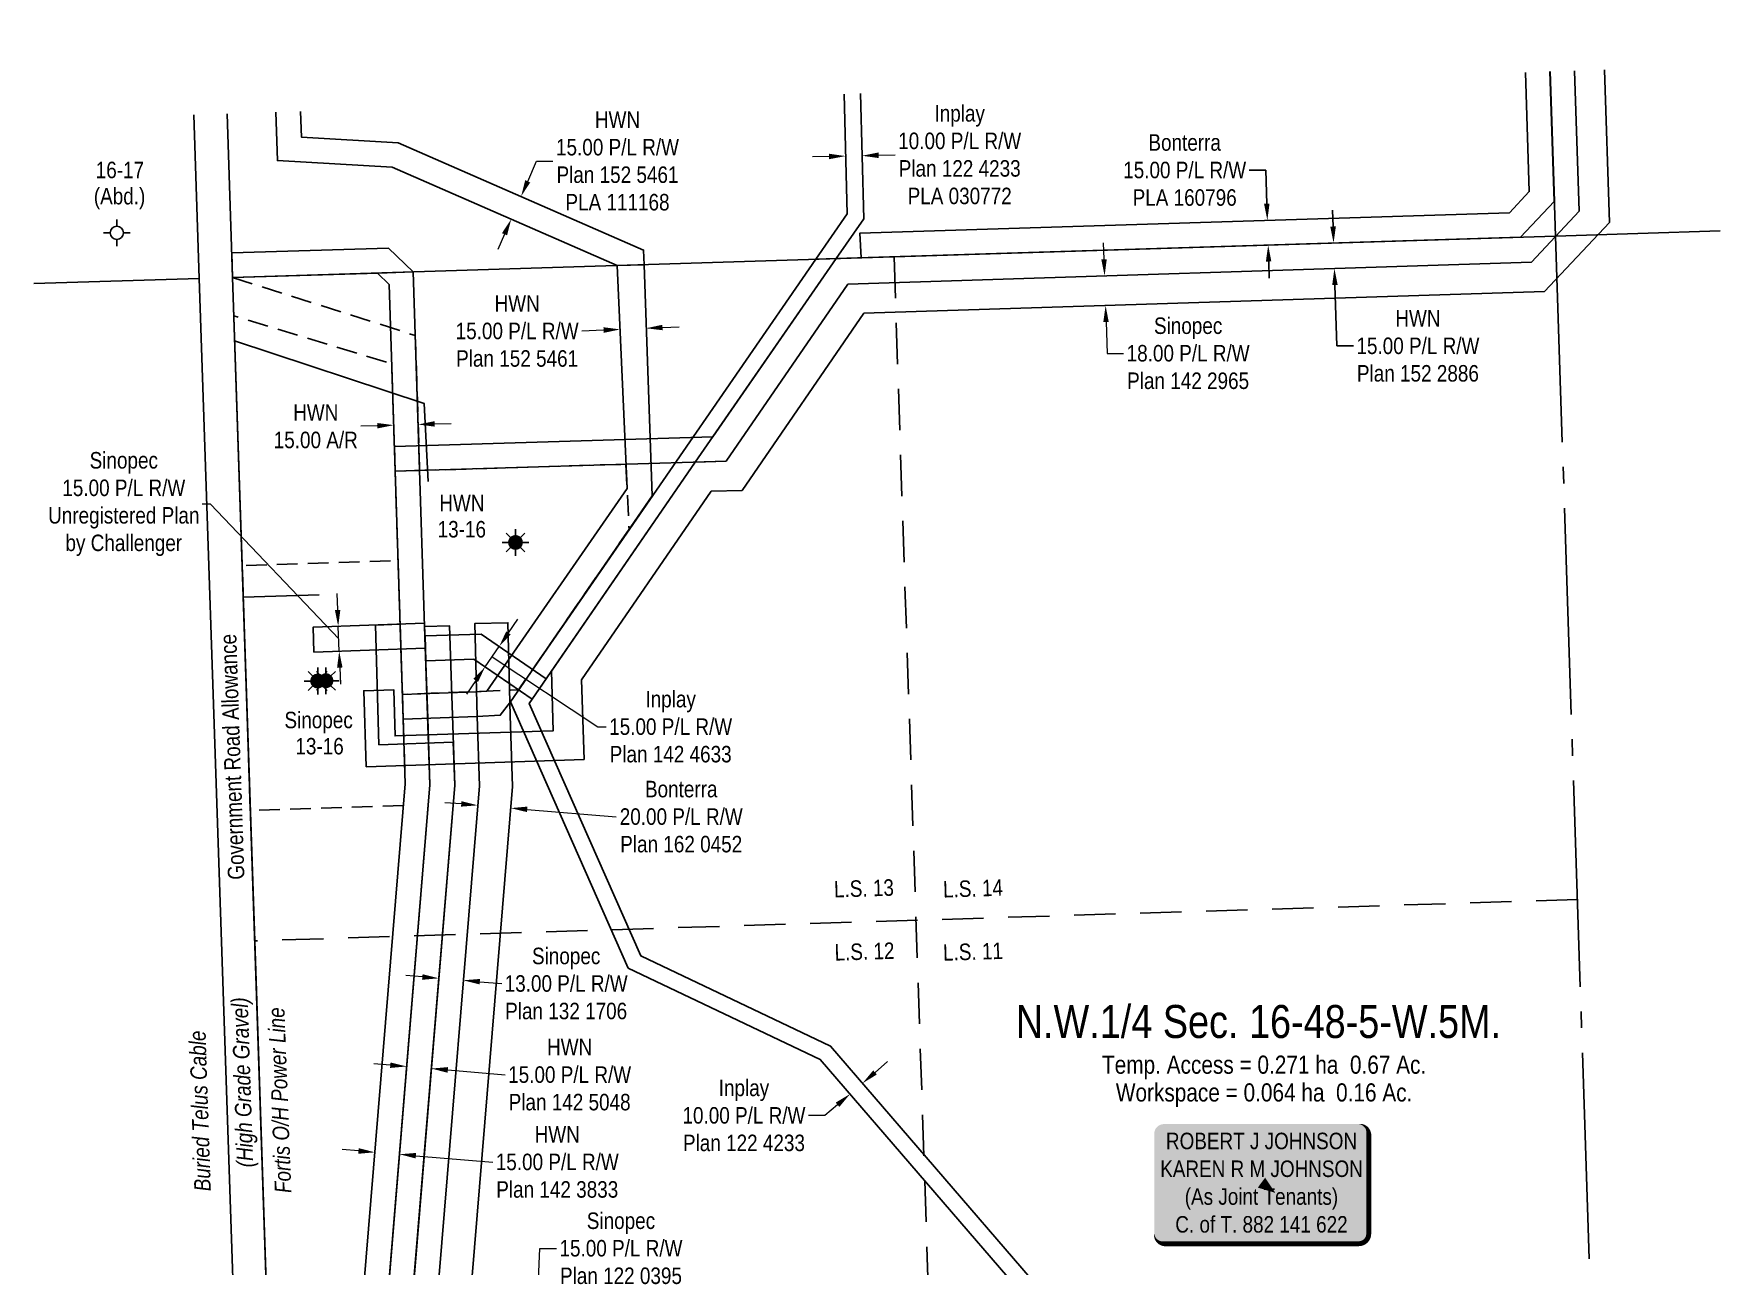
# Model space of a CAD drawing. Extents: x 654756 to 659274, y 5889593 to 5891468.
# Drawn here: x 654756 to 655778, y 5890722 to 5891468 of the extents above; entities that cross this region are included whole.
import ezdxf
from ezdxf.enums import TextEntityAlignment as Align

# ---------------------------------------------------------------- set-up
doc = ezdxf.new("R2010")
doc.units = 0
doc.header["$LTSCALE"] = 5
doc.header["$PDSIZE"] = 0.5
for name, pattern in [('foc-ACCESSROAD', [3.75, 2.5, -1.25]), ('foc-LSD', [8, 5, -3]), ('foc-QUARTERLINE', [33, 25, -3, 2, -3])]:
    doc.linetypes.add(name, pattern=pattern)
doc.layers.get('Defpoints').update_dxf_attribs({"color": 9})
for name, color, linetype in [('AS-POWER', 104, 'foc-POWER'), ('AS-POWER-T', 104, 'Continuous'), ('AS-TELEPHONE-T', 224, 'Continuous'), ('AS-TELUS', 224, 'foc-TEL'), ('C-SYMBOL', 7, 'Continuous'), ('CG-NOTES', 7, 'Continuous'), ('F-AR', 190, 'foc-ACCESSROAD'), ('F-RW', 190, 'Continuous'), ('F-WS', 190, 'foc-ACCESSROAD'), ('F-WS-S', 190, 'Continuous'), ('L-AREAWORK', 5, 'Continuous'), ('L-ROAD-T', 7, 'Continuous'), ('L-SEC', 7, 'Continuous'), ('L-SECQ', 8, 'foc-QUARTERLINE'), ('L-SECTION-LSD', 7, 'foc-LSD')]:
    doc.layers.add(name, color=color, linetype=linetype)
for name, color, linetype, lineweight in [('F-AR-T', 190, 'Continuous', 9), ('F-RW-T', 190, 'Continuous', 9), ('F-WS-T', 190, 'Continuous', 9), ('T-TEXT', 48, 'Continuous', 18)]:
    doc.layers.add(name, color=color, linetype=linetype, lineweight=lineweight)
doc.styles.add('100L', font='ARIALN.TTF', dxfattribs={"height": 11})
doc.styles.add('175L', font='ARIALN.TTF', dxfattribs={"height": 20})
doc.styles.add('80', font='ARIALN.TTF', dxfattribs={"height": 10})
doc.styles.add('80CG', font='ARIALN.TTF', dxfattribs={"height": 10})
doc.styles.add('80L', font='ARIALN.TTF', dxfattribs={"height": 10})
doc.styles.add('80LS', font='ARIALNI.TTF', dxfattribs={"height": 10})
doc.styles.add('foc-LtypeFont', font='ARIALN.TTF', dxfattribs={"height": 7.35})
doc.linetypes.add('foc-POWER', pattern='A,6,-1,["P",foc-LtypeFont,S=0.2,R=0,X=-0.625,Y=-0.75],-1.24,4', length=12.24)
doc.linetypes.add('foc-POWER-NOLINE', pattern='A,0,-4,["P",foc-LtypeFont,S=0.2,R=0,X=-0.625,Y=-0.75],-8.24', length=12.24)
doc.linetypes.add('foc-TEL', pattern='A,2,-1,["T",foc-LtypeFont,S=0.2,R=0,X=-0.425,Y=-0.75],-1.24,8', length=12.24)
doc.linetypes.add('foc-TEL-NOLINE', pattern='A,0,-2,["T",foc-LtypeFont,S=0.2,R=0,X=-0.425,Y=-0.75],-10.24', length=12.24)
doc.dimstyles.new('Compass 5 000', dxfattribs={"dimscale": 5, "dimtxt": 9, "dimasz": 2, "dimexe": 0.2, "dimexo": 0.0625, "dimgap": 0.5, "dimtad": 0, "dimtih": 1, "dimtoh": 1, "dimzin": 0, "dimdsep": 46, "dimtxsty": '80CG', "dimcen": 0.1, "dimse1": 1, "dimse2": 1, "dimclrd": 256, "dimclrt": 256, "dimaunit": 1, "dimadec": 4, "dimazin": 0, "dimtfac": 0.06, "dimtofl": 0, "dimtmove": 0, "dimatfit": 1, "dimfxl": 0.2, "dimtolj": 1, "dimtzin": 0, "dimlwd": -1, "dimarcsym": 0})

# ---------------------------------------------------------------- blocks, each defined once
blk = doc.blocks.new('*D375')
at = {"layer": 'Defpoints', "color": 0, "transparency": 16777216}
for p in [(655257.9, 5890832.6), (655331.8, 5890747), (655324.2, 5890740.5)]:
    blk.add_point(p, dxfattribs=at)
at = {"layer": 'F-RW-T', "transparency": 16777216}
for p, q in [((655265.5, 5890839.2), (655273.1, 5890845.7)), ((655242.8, 5890819.6), (655235.2, 5890813.1)), ((655235.2, 5890813.1), (655225.2, 5890813.1))]:
    blk.add_line(p, q, dxfattribs=at)
for points in [[(655264.4, 5890840.4), (655266.6, 5890837.9), (655257.9, 5890832.6)], [(655241.7, 5890820.9), (655243.9, 5890818.3), (655250.4, 5890826.1)]]:
    blk.add_solid(points, dxfattribs=at)
at = {"layer": 'F-RW-T', "transparency": 16777216, "insert": (655186.1, 5890813.1), "char_height": 10, "attachment_point": 5, "style": '80CG'}
blk.add_mtext('\\A1;Inplay\\P10.00 P/L R/W\\PPlan 122 4233', dxfattribs=at)
blk = doc.blocks.new('*D384')
at = {"layer": 'Defpoints', "color": 0, "transparency": 16777216}
for p in [(655055.8, 5890591.9), (655058.4, 5890591.7), (655057.7, 5890576.7)]:
    blk.add_point(p, dxfattribs=at)
at = {"layer": 'F-RW-T', "transparency": 16777216}
for p, q in [((655056.3, 5890601.9), (655062.5, 5890732.6)), ((655062.5, 5890732.6), (655072.5, 5890732.6)), ((655054.6, 5890566.9), (655054.2, 5890556.9))]:
    blk.add_line(p, q, dxfattribs=at)
for points in [[(655054.6, 5890601.9), (655058, 5890601.8), (655055.8, 5890591.9)], [(655053, 5890566.9), (655056.3, 5890566.8), (655055.1, 5890576.9)]]:
    blk.add_solid(points, dxfattribs=at)
at = {"layer": 'F-RW-T', "transparency": 16777216, "insert": (655111.6, 5890732.6), "char_height": 10, "attachment_point": 5, "style": '80CG'}
blk.add_mtext('\\A1;Sinopec\\P15.00 P/L R/W\\PPlan 122 0395', dxfattribs=at)
blk = doc.blocks.new('*D385')
at = {"layer": 'Defpoints', "color": 0, "transparency": 16777216}
for p in [(654982.5, 5890851), (654997.4, 5890849.7), (654996.7, 5890841.5)]:
    blk.add_point(p, dxfattribs=at)
at = {"layer": 'F-RW-T', "transparency": 16777216}
for p, q in [((654971.8, 5890843.6), (654961.8, 5890844.4)), ((655006.7, 5890840.7), (655041.4, 5890837.8))]:
    blk.add_line(p, q, dxfattribs=at)
for points in [[(654972, 5890845.2), (654971.7, 5890841.9), (654981.8, 5890842.8)], [(655006.8, 5890842.4), (655006.6, 5890839), (654996.7, 5890841.5)]]:
    blk.add_solid(points, dxfattribs=at)
at = {"layer": 'F-RW-T', "transparency": 16777216, "insert": (655080.5, 5890837.8), "char_height": 10, "attachment_point": 5, "style": '80CG'}
blk.add_mtext('\\A1;HWN\\P15.00 P/L R/W\\PPlan 142 5048', dxfattribs=at)
blk = doc.blocks.new('*D386')
at = {"layer": 'Defpoints', "color": 0, "transparency": 16777216}
for p in [(655016.1, 5890895), (654995.3, 5890824.6), (655010.2, 5890823.3)]:
    blk.add_point(p, dxfattribs=at)
at = {"layer": 'F-RW-T', "transparency": 16777216}
for p, q in [((654991.3, 5890897), (654981.3, 5890897.8)), ((655026.1, 5890894.1), (655039.4, 5890893))]:
    blk.add_line(p, q, dxfattribs=at)
for points in [[(654991.4, 5890898.7), (654991.1, 5890895.3), (655001.2, 5890896.2)], [(655026.2, 5890895.8), (655025.9, 5890892.5), (655016.1, 5890895)]]:
    blk.add_solid(points, dxfattribs=at)
at = {"layer": 'F-RW-T', "transparency": 16777216, "insert": (655078.4, 5890893), "char_height": 10, "attachment_point": 5, "style": '80CG'}
blk.add_mtext('\\A1;Sinopec\\P13.00 P/L R/W\\PPlan 132 1706', dxfattribs=at)
blk = doc.blocks.new('*D388')
at = {"layer": 'Defpoints', "color": 0, "transparency": 16777216}
for p in [(655446.6, 5891323.1), (655447.2, 5891305.1), (655405.2, 5891303.8)]:
    blk.add_point(p, dxfattribs=at)
at = {"layer": 'F-RW-T', "transparency": 16777216}
for p, q in [((655404.3, 5891331.8), (655403.9, 5891341.7)), ((655405.5, 5891293.8), (655406.1, 5891274.8)), ((655406.1, 5891274.8), (655416.1, 5891274.8))]:
    blk.add_line(p, q, dxfattribs=at)
for points in [[(655405.9, 5891331.8), (655402.6, 5891331.7), (655404.6, 5891321.8)], [(655407.1, 5891293.8), (655403.8, 5891293.7), (655405.2, 5891303.8)]]:
    blk.add_solid(points, dxfattribs=at)
at = {"layer": 'F-RW-T', "transparency": 16777216, "insert": (655455.2, 5891274.8), "char_height": 10, "attachment_point": 5, "style": '80CG'}
blk.add_mtext('\\A1;Sinopec\\P18.00 P/L R/W\\PPlan 142 2965', dxfattribs=at)
blk = doc.blocks.new('*D389')
at = {"layer": 'Defpoints', "color": 0, "transparency": 16777216}
for p in [(654937.5, 5891109.3), (654940.3, 5891109.4), (654938.1, 5891094.3)]:
    blk.add_point(p, dxfattribs=at)
at = {"layer": 'F-RW-T', "transparency": 16777216}
for p, q in [((654862.9, 5891183.5), (654857.9, 5891183.5)), ((654940.6, 5891101.9), (654862.9, 5891183.5)), ((654940, 5891119.4), (654939.6, 5891129.4)), ((654940.9, 5891094.4), (654940.3, 5891109.4)), ((654941.2, 5891084.4), (654941.6, 5891074.4))]:
    blk.add_line(p, q, dxfattribs=at)
for points in [[(654941.6, 5891119.4), (654938.3, 5891119.3), (654940.3, 5891109.4)], [(654942.9, 5891084.5), (654939.6, 5891084.3), (654940.9, 5891094.4)]]:
    blk.add_solid(points, dxfattribs=at)
at = {"layer": 'F-RW-T', "transparency": 16777216, "insert": (654810.4, 5891183.5), "char_height": 10, "attachment_point": 5, "style": '80CG'}
blk.add_mtext('\\A1;Sinopec\\P15.00 P/L R/W\\PUnregistered Plan\\Pby Challenger', dxfattribs=at)
blk = doc.blocks.new('*D390')
at = {"layer": 'Defpoints', "color": 0, "transparency": 16777216}
for p in [(655111.1, 5891289.3), (655111.9, 5891271.2), (655127.6, 5891271.9)]:
    blk.add_point(p, dxfattribs=at)
at = {"layer": 'F-RW-T', "transparency": 16777216}
for p, q in [((655101.1, 5891288.9), (655087.8, 5891288.3)), ((655136.8, 5891290.5), (655146.8, 5891290.9))]:
    blk.add_line(p, q, dxfattribs=at)
for points in [[(655101, 5891290.6), (655101.1, 5891287.2), (655111.1, 5891289.3)], [(655136.7, 5891292.1), (655136.8, 5891288.8), (655126.8, 5891290)]]:
    blk.add_solid(points, dxfattribs=at)
at = {"layer": 'F-RW-T', "transparency": 16777216, "insert": (655048.7, 5891288.3), "char_height": 10, "attachment_point": 5, "style": '80CG'}
blk.add_mtext('\\A1;HWN\\P15.00 P/L R/W\\PPlan 152 5461', dxfattribs=at)
blk = doc.blocks.new('*D391')
at = {"layer": 'Defpoints', "color": 0, "transparency": 16777216}
for p in [(655562.9, 5891342.3), (655543.8, 5891326.2), (655563.4, 5891326.8)]:
    blk.add_point(p, dxfattribs=at)
at = {"layer": 'F-RW', "transparency": 16777216}
for p, q in [((655543, 5891351.6), (655542.7, 5891361.6)), ((655544.1, 5891316.2), (655545.3, 5891279.3)), ((655545.3, 5891279.3), (655555.3, 5891279.3))]:
    blk.add_line(p, q, dxfattribs=at)
for points in [[(655544.7, 5891351.7), (655541.3, 5891351.6), (655543.3, 5891341.6)], [(655545.8, 5891316.3), (655542.5, 5891316.2), (655543.8, 5891326.2)]]:
    blk.add_solid(points, dxfattribs=at)
at = {"layer": 'F-RW', "transparency": 16777216, "insert": (655594.4, 5891279.3), "char_height": 10, "attachment_point": 5, "style": '80CG'}
blk.add_mtext('\\A1;HWN\\P15.00 P/L R/W\\PPlan 152 2886', dxfattribs=at)
blk = doc.blocks.new('*D392')
at = {"layer": 'Defpoints', "color": 0, "transparency": 16777216}
for p in [(655491.3, 5891355), (655503.2, 5891355.4), (655491.8, 5891340)]:
    blk.add_point(p, dxfattribs=at)
at = {"layer": 'F-RW', "transparency": 16777216}
for p, q in [((655502.2, 5891385.8), (655492.2, 5891385.8)), ((655502.9, 5891365.4), (655502.2, 5891385.8)), ((655504, 5891330.4), (655504.3, 5891320.4))]:
    blk.add_line(p, q, dxfattribs=at)
for points in [[(655504.5, 5891365.5), (655501.2, 5891365.4), (655503.2, 5891355.4)], [(655505.6, 5891330.5), (655502.3, 5891330.4), (655503.7, 5891340.4)]]:
    blk.add_solid(points, dxfattribs=at)
at = {"layer": 'F-RW', "transparency": 16777216, "insert": (655453.1, 5891385.8), "char_height": 10, "attachment_point": 5, "style": '80CG'}
blk.add_mtext('\\A1;Bonterra\\P15.00 P/L R/W\\PPLA 160796', dxfattribs=at)
blk = doc.blocks.new('*D393')
at = {"layer": 'Defpoints', "color": 0, "transparency": 16777216}
for p in [(655037.4, 5891097.5), (655037.8, 5891097.2), (655028.9, 5891085.1)]:
    blk.add_point(p, dxfattribs=at)
at = {"layer": 'F-RW-T', "transparency": 16777216}
for p, q in [((655043.5, 5891105.5), (655049.1, 5891113.7)), ((655029.3, 5891084.9), (655037.8, 5891097.2)), ((655033.5, 5891091), (655097.6, 5891048.6)), ((655023.6, 5891076.6), (655018, 5891068.4)), ((655097.6, 5891048.6), (655102.6, 5891048.6))]:
    blk.add_line(p, q, dxfattribs=at)
for points in [[(655042.1, 5891106.4), (655044.8, 5891104.5), (655037.8, 5891097.2)], [(655022.2, 5891077.6), (655025, 5891075.7), (655029.3, 5891084.9)]]:
    blk.add_solid(points, dxfattribs=at)
at = {"layer": 'F-RW-T', "transparency": 16777216, "insert": (655141.7, 5891048.6), "char_height": 10, "attachment_point": 5, "style": '80CG'}
blk.add_mtext('\\A1;Inplay\\P15.00 P/L R/W\\PPlan 142 4633', dxfattribs=at)
blk = doc.blocks.new('GAS')
h = blk.add_hatch(color=255)
h.dxf.hatch_style = 1
edge = h.paths.add_edge_path()
edge.add_arc((0, 0), 0.9, 0, 360)
for p, q in [((-0.81, 0), (-1.62, 0)), ((-0.57, 0.57), (-1.14, 1.14)), ((0, 0.81), (0, 1.62)), ((0.57, 0.57), (1.14, 1.14)), ((1.62, 0), (0.81, 0)), ((-0.57, -0.57), (-1.14, -1.14)), ((0, -0.81), (0, -1.62)), ((1.14, -1.14), (0.57, -0.57))]:
    blk.add_line(p, q)
blk.add_circle((0, 0), 0.8)
blk = doc.blocks.new('GABD')
for p, q in [((-0.81, 0), (-1.62, 0)), ((0, 0.81), (0, 1.62)), ((1.62, 0), (0.81, 0)), ((0, -0.81), (0, -1.62))]:
    blk.add_line(p, q)
blk.add_circle((0, 0), 0.8)
blk = doc.blocks.new('*D395')
at = {"layer": 'Defpoints', "color": 0, "transparency": 16777216}
for p in [(654977.4, 5890789.6), (654961.4, 5890777.2), (654976.3, 5890776)]:
    blk.add_point(p, dxfattribs=at)
at = {"layer": 'F-RW-T', "transparency": 16777216}
for p, q in [((654952.5, 5890791.6), (654942.6, 5890792.4)), ((654987.4, 5890788.7), (655033.9, 5890784.9))]:
    blk.add_line(p, q, dxfattribs=at)
for points in [[(654952.7, 5890793.3), (654952.4, 5890789.9), (654962.5, 5890790.8)], [(654987.5, 5890790.4), (654987.2, 5890787.1), (654977.4, 5890789.6)]]:
    blk.add_solid(points, dxfattribs=at)
at = {"layer": 'F-RW-T', "transparency": 16777216, "insert": (655073, 5890784.9), "char_height": 10, "attachment_point": 5, "style": '80CG'}
blk.add_mtext('\\A1;HWN\\P15.00 P/L R/W\\PPlan 142 3833', dxfattribs=at)
blk = doc.blocks.new('*U398')
h = blk.add_hatch(color=59)
edge = h.paths.add_edge_path()
edge.add_line((-59, -37), (59, -37))
edge.add_arc((59, -31), 6, 270, 360)
edge.add_line((65, -31), (65, 29.5))
edge.add_arc((59, 29.5), 6, 0, 90)
edge.add_line((59, 35.5), (-59, 35.5))
edge.add_arc((-59, 29.5), 6, 90, 180)
edge.add_line((-65, 29.5), (-65, -31))
edge.add_arc((-59, -31), 6, 180, 270)
at = {"color": 1, "flags": 128}
blk.add_lwpolyline([(-59, -37, 3, 3, 0), (59, -37, 3, 3, 0.414214), (65, -31, 3, 3, 0), (65, 29.5, 3, 0, 0.414214), (59, 35.5, 0, 0, 0), (-59, 35.5, 0, 0, 0.414214), (-65, 29.5, 0, 0, 0), (-65, -31, 0, 3, 0.414214)], format="xyseb", close=True, dxfattribs=at)
blk.add_lwpolyline([(8.4, -6.2, 0, 7.5, 0), (0, 0, 0, 0, 0)], format="xyseb", dxfattribs=at)
at = {"color": 1, "style": '80'}
blk.add_attdef('ENTER_TEXT_001', (-36, -5), '', height=10, dxfattribs=at)
blk = doc.blocks.new('*D407')
at = {"layer": 'Defpoints', "color": 0, "transparency": 16777216}
for p in [(655044.8, 5890999.3), (655022.6, 5890973.8), (655042.5, 5890972.1)]:
    blk.add_point(p, dxfattribs=at)
at = {"layer": 'F-RW-T', "transparency": 16777216}
for p, q in [((655014.9, 5891001.8), (655004.9, 5891002.6)), ((655054.7, 5890998.5), (655108.6, 5890994.1))]:
    blk.add_line(p, q, dxfattribs=at)
for points in [[(655015, 5891003.5), (655014.7, 5891000.2), (655024.8, 5891001)], [(655054.9, 5891000.2), (655054.6, 5890996.9), (655044.8, 5890999.3)]]:
    blk.add_solid(points, dxfattribs=at)
at = {"layer": 'F-RW-T', "transparency": 16777216, "insert": (655148.1, 5890994.1), "char_height": 10, "attachment_point": 5, "style": '80CG'}
blk.add_mtext('\\A1;Bonterra\\P20.00 P/L R/W\\PPlan 162 0452', dxfattribs=at)
blk = doc.blocks.new('*D476')
at = {"layer": 'Defpoints', "color": 0, "transparency": 16777216}
for p in [(655035.7, 5891376.6), (655051.1, 5891369.9), (655029.7, 5891362.8)]:
    blk.add_point(p, dxfattribs=at)
at = {"layer": 'F-RW-T', "transparency": 16777216}
for p, q in [((655055.1, 5891379), (655060.4, 5891391.3)), ((655060.4, 5891391.3), (655070.4, 5891391.3)), ((655041.1, 5891347), (655037.1, 5891337.8))]:
    blk.add_line(p, q, dxfattribs=at)
for points in [[(655053.6, 5891379.7), (655056.6, 5891378.3), (655051.1, 5891369.9)], [(655039.5, 5891347.6), (655042.6, 5891346.3), (655045.1, 5891356.1)]]:
    blk.add_solid(points, dxfattribs=at)
at = {"layer": 'F-RW-T', "transparency": 16777216, "insert": (655109.5, 5891391.3), "char_height": 10, "attachment_point": 5, "style": '80CG'}
blk.add_mtext('\\A1;HWN\\P15.00 P/L R/W\\PPlan 152 5461\\PPLA 111168', dxfattribs=at)
blk = doc.blocks.new('*D477')
at = {"layer": 'Defpoints', "color": 0, "transparency": 16777216}
for p in [(655247.5, 5891403), (655257.5, 5891403.3), (655257.7, 5891394.5)]:
    blk.add_point(p, dxfattribs=at)
at = {"layer": 'F-RW-T', "transparency": 16777216}
for p, q in [((655237.7, 5891394), (655227.7, 5891393.8)), ((655267.7, 5891394.8), (655277.7, 5891395.1))]:
    blk.add_line(p, q, dxfattribs=at)
for points in [[(655237.7, 5891395.7), (655237.7, 5891392.4), (655247.7, 5891394.3)], [(655267.7, 5891396.5), (655267.7, 5891393.1), (655257.7, 5891394.5)]]:
    blk.add_solid(points, dxfattribs=at)
at = {"layer": 'F-RW-T', "transparency": 16777216, "insert": (655316.8, 5891395.1), "char_height": 10, "attachment_point": 5, "style": '80CG'}
blk.add_mtext('\\A1;Inplay\\P10.00 P/L R/W\\PPlan 122 4233\\PPLA 030772', dxfattribs=at)
blk = doc.blocks.new('*D478')
at = {"layer": 'Defpoints', "color": 0, "transparency": 16777216}
for p in [(654973.8, 5891237.1), (654988.5, 5891237.6), (654988.7, 5891231.7)]:
    blk.add_point(p, dxfattribs=at)
at = {"layer": 'F-AR-T', "transparency": 16777216}
for p, q in [((654964, 5891230.9), (654954, 5891230.6)), ((654998.7, 5891232.1), (655008.7, 5891232.4))]:
    blk.add_line(p, q, dxfattribs=at)
for points in [[(654998.7, 5891233.7), (654998.8, 5891230.4), (654988.7, 5891231.7)], [(654963.9, 5891232.6), (654964, 5891229.3), (654974, 5891231.3)]]:
    blk.add_solid(points, dxfattribs=at)
at = {"layer": 'F-AR-T', "transparency": 16777216, "insert": (654926.7, 5891230.6), "char_height": 10, "attachment_point": 5, "style": '80CG'}
blk.add_mtext('\\A1;HWN\\P15.00 A/R', dxfattribs=at)

msp = doc.modelspace()

# ---------------------------------------------------------------- linework, layer by layer
at = {"layer": 'AS-POWER', "linetype": 'foc-POWER-NOLINE', "flags": 128}
msp.add_lwpolyline([(654903.181, 5890517.086), (654889.722, 5890918.89), (654876.261, 5891320.693), (654872.937, 5891419.937)], dxfattribs=at)
at = {"layer": 'AS-POWER', "flags": 128}
for points in [[(654877.545, 5891282.365), (654992.447, 5891244.353), (654994.745, 5891197.145)], [(654928.714, 5891128.548), (654882.749, 5891127.008)]]:
    msp.add_lwpolyline(points, dxfattribs=at)
at = {"layer": 'AS-TELUS', "linetype": 'foc-TEL-NOLINE', "flags": 128}
msp.add_lwpolyline([(654883.078, 5890516.463), (654856.159, 5891320.062), (654852.835, 5891419.297)], dxfattribs=at)
at = {"layer": 'F-AR', "flags": 128}
msp.add_lwpolyline([(654876.261, 5891320.693), (654986.985, 5891285.615), (654989.607, 5891203.844), (654974.85, 5891203.395), (654972.756, 5891268.443), (654877.036, 5891297.557)], dxfattribs=at)
at = {"layer": 'F-RW', "flags": 128}
for points in [[(655689.355, 5891445.928), (655692.146, 5891360.993), (655663.168, 5891330.009), (655249.102, 5891316.803), (655175.244, 5891209.481), (655156.573, 5891208.914), (655069.488, 5891082.282), (655070.592, 5891046.158), (654974.789, 5891043.016), (654973.986, 5891071.031), (654955.81, 5891070.363), (654957.306, 5891024.378), (655089.226, 5891028.763), (655087.636, 5891076.945), (655166.272, 5891191.215), (655184.931, 5891191.775), (655258.825, 5891299.111), (655671.183, 5891312.283), (655710.402, 5891354.165), (655707.365, 5891446.502)], [(655674.366, 5891445.451), (655676.954, 5891366.704), (655656.612, 5891345.209), (655241.981, 5891332.167), (655167.196, 5891224.24), (654974.395, 5891218.385), (654974.85, 5891203.395), (655175.244, 5891209.481), (655249.102, 5891316.803), (655663.168, 5891330.009), (655692.146, 5891360.993), (655689.355, 5891445.928)], [(655674.492, 5891445.455), (655677.078, 5891367.06), (655656.612, 5891345.209), (655257.114, 5891332.642), (655256.349, 5891347.652), (655649.915, 5891360.019), (655661.871, 5891372.782), (655659.489, 5891444.978)], [(655256.724, 5891432.155), (655258.684, 5891356.38), (655241.981, 5891332.167), (655229.552, 5891331.776), (655248.596, 5891359.381), (655246.722, 5891431.837)], [(654917.497, 5891421.355), (654918.011, 5891405.762), (654976.618, 5891402.398), (655125.308, 5891337.405), (655125.603, 5891328.512), (655109.382, 5891328.004), (654973.082, 5891387.59), (654903.493, 5891391.584), (654902.528, 5891420.879)], [(655125.603, 5891328.512), (655130.452, 5891188.469), (655044.589, 5891063.765), (655038.493, 5891055.565), (655024.419, 5891054.72), (654979.686, 5891053.199), (654979.176, 5891068.187), (655023.715, 5891069.701), (655030.312, 5891070.097), (655115.253, 5891192.858), (655109.382, 5891328.004)], [(654960.259, 5890581.386), (654945.31, 5890582.632), (654980.949, 5891013.959), (654979.686, 5891053.199), (654971.209, 5891316.486), (654964.115, 5891323.446), (654985.75, 5891324.125), (654992.639, 5891109.286), (654995.841, 5891013.504), (654960.259, 5890581.386)], [(654925.553, 5891093.847), (654925.052, 5891108.835), (654992.575, 5891111.269), (654993.074, 5891096.281), (654925.592, 5891093.849)], [(654999.762, 5890696.925), (655025.824, 5891012.798), (655024.419, 5891054.72), (654979.686, 5891053.199), (654977.834, 5891110.738), (654962.826, 5891110.197), (654964.926, 5891037.673), (655009.971, 5891039.229), (655010.907, 5891013.144), (654984.813, 5890697.28)], [(654984.763, 5890696.684), (655010.907, 5891013.144), (655007.633, 5891109.753), (654992.639, 5891109.286), (654994.513, 5891053.703), (654995.841, 5891013.504), (654965.231, 5890641.767)], [(655066.272, 5891077.654), (655057.791, 5891065.311), (655022.45, 5891089.548), (654993.388, 5891088.583), (654992.89, 5891103.57), (655026.924, 5891104.713), (655066.272, 5891077.654)]]:
    msp.add_lwpolyline(points, dxfattribs=at)
at = {"layer": 'F-RW'}
msp.add_lwpolyline([(654985.75, 5891324.125), (654964.73, 5891323.466), (654876.261, 5891320.693), (654875.761, 5891335.636), (654970.697, 5891338.52), (654985.75, 5891324.125)], close=True, dxfattribs=at)
at = {"layer": 'F-RW', "flags": 128}
msp.add_lwpolyline([(655044.403, 5891055.39), (655043.079, 5891111.624), (655023.089, 5891111.153), (655024.419, 5891054.72), (655025.824, 5891012.798), (654999.762, 5890696.925), (655000.737, 5890669.956), (655032.404, 5890670.992), (655034.065, 5890622.921), (655128.309, 5890618.492), (655158.72, 5890581.612), (655128.649, 5890279.09), (654951.241, 5890174.427), (654914.706, 5890173.217), (654915.368, 5890153.233), (654957.005, 5890154.612), (655147.543, 5890267.022), (655179.44, 5890587.914), (655138.099, 5890638.049), (655053.412, 5890642.029), (655051.698, 5890691.629), (655019.999, 5890690.592), (655019.787, 5890696.462), (655045.847, 5891012.309)], close=True, dxfattribs=at)
at = {"layer": 'F-WS', "flags": 128}
msp.add_lwpolyline([(655114.611, 5891207.64), (655116.537, 5891168.259), (655049.547, 5891070.965), (654979.176, 5891068.187), (654974.85, 5891203.395), (655114.611, 5891207.64)], dxfattribs=at)
msp.add_lwpolyline([(654979.872, 5891000.928), (654887.078, 5890997.819), (654882.104, 5891146.27), (654976.591, 5891149.312), (654980.949, 5891013.959)], close=True, dxfattribs=at)
at = {"layer": 'L-SEC', "flags": 128}
for points in [[(654852.835, 5891419.297), (654856.159, 5891320.062)], [(654876.261, 5891320.693), (654872.937, 5891419.937)], [(655777.575, 5891349.013), (655677.777, 5891345.875), (654876.261, 5891320.693)], [(654856.159, 5891320.062), (654755.84, 5891317.016)], [(654856.159, 5891320.062), (654883.078, 5890516.463), (654909.995, 5889712.864)], [(654930.098, 5889713.493), (654903.181, 5890517.086), (654876.261, 5891320.693)]]:
    msp.add_lwpolyline(points, dxfattribs=at)
at = {"layer": 'L-SECQ', "flags": 128}
for points in [[(655674.492, 5891445.455), (655677.777, 5891345.875)], [(655677.777, 5891345.875), (655704.206, 5890541.925)]]:
    msp.add_lwpolyline(points, dxfattribs=at)
at = {"layer": 'L-SECTION-LSD', "flags": 128}
for points in [[(655277.02, 5891333.285), (655303.693, 5890529.505)], [(655690.992, 5890943.904), (654889.722, 5890918.89)]]:
    msp.add_lwpolyline(points, dxfattribs=at)

# ---------------------------------------------------------------- block references
at = {"layer": 'CG-NOTES'}
ref = msp.add_blockref('*U398', (655499.614, 5890772.417), dxfattribs=dict(at, xscale=0.999763, yscale=0.999763, zscale=0.999763))
ref.add_attrib('ENTER_TEXT_001', 'ROBERT J JOHNSON', (655441.749, 5890792.671), dxfattribs={"layer": '0', "color": 1, "height": 9.99763, "style": '80'})
ref.add_attrib('ENTER_TEXT_002', 'KAREN R M JOHNSON', (655438.271, 5890775.831), dxfattribs={"layer": '0', "color": 1, "height": 9.99763, "style": '80'})
ref.add_attrib('ENTER_TEXT_003', '(As Joint Tenants)', (655453.145, 5890758.998), dxfattribs={"layer": '0', "color": 1, "height": 9.99763, "style": '80'})
ref.add_attrib('ENTER_TEXT_004', 'C. of T. 882 141 622', (655447.426, 5890742.158), dxfattribs={"layer": '0', "color": 1, "height": 9.99763, "style": '80'})
at = {"layer": 'F-WS-S', "color": 6, "xscale": 4.998814999999984, "yscale": 4.998814999999984, "zscale": 4.998814999999984}
for name, p in [('GABD', (654806.148, 5891347.806)), ('GAS', (655047.698, 5891160.231)), ('GAS', (654927.854, 5891076.3)), ('GAS', (654932.869, 5891076.462))]:
    msp.add_blockref(name, p, dxfattribs=at)

# ---------------------------------------------------------------- texts
at = {"layer": 'AS-TELEPHONE-T', "insert": (654853.178, 5890766.694), "char_height": 9.99898, "attachment_point": 1, "rotation": 91.918551, "style": '80L'}
msp.add_mtext_dynamic_manual_height_columns('\\pi0.28086;{\\fArial Narrow|b0|i1|c0|p34;Buried Telus Cable}', width=97.18898, gutter_width=49.989, heights=[0], dxfattribs=at)
at = {"layer": 'C-SYMBOL', "color": 3, "style": '175L'}
msp.add_text('N.W.1/4 Sec. 16-48-5-W.5M.', height=19.99526, dxfattribs=at).set_placement((655497.787, 5890854.043), align=Align.BOTTOM_CENTER)
at = {"layer": 'F-WS-T', "char_height": 9.99763, "width": 41.37941, "attachment_point": 1, "line_spacing_factor": 0.95116, "style": '80L'}
for s, insert in [('\\pi6.93103;16-17\\P\\pi5.78874;(Abd.)', (654786.464, 5891390.891)), ('\\pi7.93693;HWN\\P\\pi6.93103;13-16', (654993.61, 5891189.107)), ('\\pi0.30914;Sinopec\\P\\pi6.93103;13-16', (654907.431, 5891057.674))]:
    msp.add_mtext(s, dxfattribs=dict(at, insert=insert))
at = {"layer": 'L-AREAWORK', "color": 5, "style": '100L'}
for s, p in [('Temp. Access = 0.271 ha  0.67 Ac.', (655501.232, 5890835.086)), ('Workspace = 0.064 ha  0.16 Ac.', (655501.232, 5890818.27))]:
    msp.add_text(s, height=10.99739, dxfattribs=at).set_placement(p, align=Align.BOTTOM_CENTER)
at = {"layer": 'L-ROAD-T', "style": '80L'}
msp.add_text('Government Road Allowance', height=9.99763, rotation=91.918492, dxfattribs=at).set_placement((654876.046, 5891030.345), align=Align.MIDDLE_CENTER)
at = {"layer": 'T-TEXT', "style": '80LS'}
msp.add_text('(High Grade Gravel)', height=9.99763, rotation=91.918492, dxfattribs=at).set_placement((654882.182, 5890833.147), align=Align.MIDDLE_CENTER)

# ---------------------------------------------------------------- dimensions: what is measured, and where the dimension line sits
at = {"layer": 'F-AR-T', "color": 6}
dim = msp.add_linear_dim(base=(654988.712, 5891231.737), p1=(654973.765, 5891237.114), p2=(654988.525, 5891237.587), angle=1.836685, text='HWN\\P15.00 A/R', dimstyle='Compass 5 000', dxfattribs=at)
dim.commit()
dim.dimension.update_dxf_attribs({"geometry": '*D478', "text_midpoint": (654926.681, 5891230.623), "dimtype": 161})
at = {"layer": 'F-RW', "color": 2}
for base, p1, p2, angle, text, picture, middle in [((655503.187, 5891355.408), (655491.801, 5891340.032), (655491.33, 5891355.036), 91.79968, 'Bonterra\\P15.00 P/L R/W\\PPLA 160796', '*D392', (655453.145, 5891385.842)), ((655543.824, 5891326.203), (655562.924, 5891342.267), (655563.416, 5891326.828), 271.826742, 'HWN\\P15.00 P/L R/W\\PPlan 152 2886', '*D391', (655594.405, 5891279.31))]:
    dim = msp.add_linear_dim(base=base, p1=p1, p2=p2, angle=angle, text=text, dimstyle='Compass 5 000', dxfattribs=at)
    dim.commit()
    dim.dimension.update_dxf_attribs({"geometry": picture, "text_midpoint": middle, "dimtype": 161})
at = {"layer": 'F-RW-T', "color": 6}
dim = msp.add_aligned_dim(p1=(655247.468, 5891403.03), p2=(655257.471, 5891403.288), distance=-8.751, text='Inplay\\P10.00 P/L R/W\\PPlan 122 4233\\PPLA 030772', dimstyle='Compass 5 000', dxfattribs=at)
dim.commit()
dim.dimension.update_dxf_attribs({"geometry": '*D477', "text_midpoint": (655316.776, 5891395.058)})
for base, p1, p2, angle, text, picture, middle in [((655051.078, 5891369.851), (655029.726, 5891362.826), (655035.73, 5891376.56), 66.389617, 'HWN\\P15.00 P/L R/W\\PPlan 152 5461\\PPLA 111168', '*D476', (655109.523, 5891391.263)), ((655044.777, 5890999.348), (655022.606, 5890973.79), (655042.533, 5890972.145), 355.283332, 'Bonterra\\P20.00 P/L R/W\\PPlan 162 0452', '*D407', (655148.134, 5890994.083)), ((654977.4, 5890789.551), (654961.386, 5890777.191), (654976.281, 5890775.964), 355.292704, 'HWN\\P15.00 P/L R/W\\PPlan 142 3833', '*D395', (655072.957, 5890784.902))]:
    dim = msp.add_linear_dim(base=base, p1=p1, p2=p2, angle=angle, text=text, dimstyle='Compass 5 000', dxfattribs=at)
    dim.commit()
    dim.dimension.update_dxf_attribs({"geometry": picture, "text_midpoint": middle, "dimtype": 161})
at = {"layer": 'F-RW-T', "color": 2}
for base, p1, p2, angle, text, picture, middle in [((655111.061, 5891289.339), (655127.564, 5891271.869), (655111.85, 5891271.186), 182.487389, 'HWN\\P15.00 P/L R/W\\PPlan 152 5461', '*D390', (655048.71, 5891288.329)), ((655405.162, 5891303.785), (655446.616, 5891323.102), (655447.19, 5891305.128), 271.829584, 'Sinopec\\P18.00 P/L R/W\\PPlan 142 2965', '*D388', (655455.173, 5891274.824)), ((655016.101, 5890894.951), (654995.329, 5890824.574), (655010.193, 5890823.348), 355.283332, 'Sinopec\\P13.00 P/L R/W\\PPlan 132 1706', '*D386', (655078.439, 5890893.032)), ((654996.729, 5890841.523), (654982.458, 5890850.98), (654997.408, 5890849.745), 355.277296, 'HWN\\P15.00 P/L R/W\\PPlan 142 5048', '*D385', (655080.463, 5890837.835)), ((655055.83, 5890591.864), (655057.66, 5890576.737), (655058.371, 5890591.744), 87.28718, 'Sinopec\\P15.00 P/L R/W\\PPlan 122 0395', '*D384', (655111.584, 5890732.599))]:
    dim = msp.add_linear_dim(base=base, p1=p1, p2=p2, angle=angle, text=text, dimstyle='Compass 5 000', dxfattribs=at)
    dim.commit()
    dim.dimension.update_dxf_attribs({"geometry": picture, "text_midpoint": middle, "dimtype": 161})
for base, p1, p2, angle, text, picture, middle in [((654940.34, 5891109.386), (654938.051, 5891094.298), (654937.51, 5891109.284), 92.064472, 'Sinopec\\P15.00 P/L R/W\\PUnregistered Plan\\Pby Challenger', '*D389', (654855.443, 5891183.518)), ((655037.795, 5891097.237), (655028.905, 5891085.121), (655037.416, 5891097.498), 55.484309, 'Inplay\\P15.00 P/L R/W\\PPlan 142 4633', '*D393', (655105.133, 5891048.614))]:
    dim = msp.add_linear_dim(base=base, p1=p1, p2=p2, angle=angle, text=text, dimstyle='Compass 5 000', override={"dimtmove": 1}, dxfattribs=at)
    dim.commit()
    dim.dimension.update_dxf_attribs({"geometry": picture, "text_midpoint": middle, "dimtype": 161})
at = {"layer": 'F-RW-T'}
dim = msp.add_linear_dim(base=(655257.925, 5890832.649), p1=(655324.226, 5890740.451), p2=(655331.793, 5890746.976), angle=40.768289, text='Inplay\\P10.00 P/L R/W\\PPlan 122 4233', dimstyle='Compass 5 000', dxfattribs=at)
dim.commit()
dim.dimension.update_dxf_attribs({"geometry": '*D375', "text_midpoint": (655186.125, 5890813.064), "dimtype": 161})

# ---------------------------------------------------------------- next in the draw order: texts
at = {"layer": 'AS-POWER-T', "insert": (654901.972, 5890765.878), "char_height": 9.9917, "attachment_point": 1, "rotation": 92.180285, "style": '80L', "bg_fill": 3, "box_fill_scale": 1.15, "bg_fill_color": 256, "bg_fill_true_color": 256, "bg_fill_transparency": 0}
msp.add_mtext_dynamic_manual_height_columns('{\\fArial Narrow|b0|i1|c0|p34;Fortis O/H Power Line}', width=112.36592, gutter_width=49.976, heights=[0], dxfattribs=at)
at = {"layer": 'L-SECTION-LSD', "attachment_point": 1, "rotation": 1.78807, "style": '100L', "bg_fill": 3, "box_fill_scale": 1.5, "bg_fill_color": 256, "bg_fill_transparency": 0}
for s, width, insert, char_height in [('\\pi1.87961;L.S. 13', 36.81676, (655238.615, 5890955.086), 9.99763), ('L.S. 14', 36.98066, (655306.558, 5890955.086), 9.9976), ('\\pi2.21836;L.S. 12', 37.09414, (655238.615, 5890916.81), 9.99763), ('L.S. 11', 36.43222, (655306.558, 5890916.81), 9.9976)]:
    msp.add_mtext_dynamic_manual_height_columns(s, width=width, gutter_width=54.974, heights=[0], dxfattribs=dict(at, insert=insert, char_height=char_height))

# ---------------------------------------------------------------- next in the draw order: linework, layer by layer
at = {"layer": 'F-RW', "flags": 128}
msp.add_lwpolyline([(655221.24, 5889722.558), (655211.078, 5889722.239), (655256.385, 5890006.754), (655374.534, 5890493.459), (655361.103, 5890697.672), (655232.369, 5890847.011), (655115.981, 5890902.362), (655044.589, 5891063.765), (655229.552, 5891331.776), (655241.981, 5891332.166), (655156.573, 5891208.914), (655056.03, 5891062.713), (655123.63, 5890909.797), (655238.591, 5890855.072), (655370.862, 5890701.663), (655384.608, 5890492.587), (655266.183, 5890004.785), (655221.24, 5889722.558)], dxfattribs=at)

doc.saveas('drawing.dxf')
